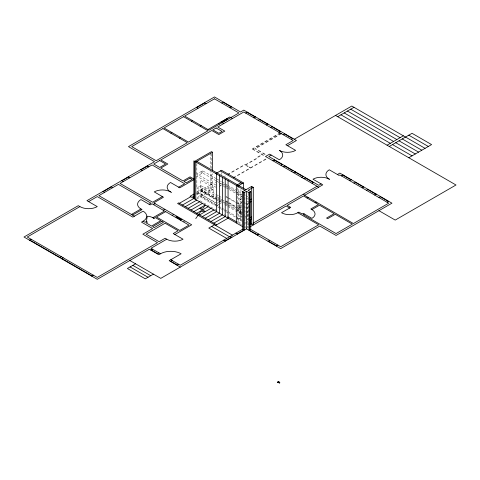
<?xml version="1.0" encoding="UTF-8"?>
<svg xmlns="http://www.w3.org/2000/svg" width="480" height="480" viewBox="0 0 480 480"><rect width="100%" height="100%" fill="white"/><g stroke="black" fill="none" stroke-linecap="round" stroke-linejoin="round"><path stroke-width="0.36" stroke-dasharray="2.4 1.8" d="M216.126 178.578L202.554 170.742L196.854 174.03L216.288 185.25M216.126 180.768L202.554 172.938L196.854 176.226L216.288 187.446M196.854 163.584L196.854 187.986L200.922 185.634L215.82 194.232M216.288 205.116L196.854 193.896L196.854 191.736L202.554 188.448L216.126 196.278M196.542 192.546L206.892 186.564L212.592 189.858L212.592 173.634M224.262 176.538L225.348 175.914M207.438 186.882L208.524 186.252M210.696 184.998L212.862 183.744M215.034 182.49L216.12 181.866M196.854 193.896L202.554 190.602L216.156 198.456M196.608 194.388L207.438 188.13L210.42 189.858L210.42 171.426M219.24 184.296L221.55 182.964M197.046 197.58L211.506 189.228L211.506 172.272M196.854 198.942L213.678 189.228M220.188 185.472L221.274 184.842M219.24 186.486L221.55 185.154M217.518 199.236L219.84 197.892M216.936 203.328L218.682 202.32M219.258 201.984L221.55 200.664M216.936 205.488L218.526 204.57L216.582 203.448M219.126 204.222L221.55 202.824L218.958 201.324L221.55 202.824M242.304 196.2L238.776 198.234L241.776 199.968M241.716 198.732L238.776 200.43L241.776 202.158M242.85 201.486L238.776 203.838L238.776 187.038M241.776 209.604L238.776 207.87L238.776 204.462L241.686 202.788M247.236 201.66L248.502 200.928M238.776 207.87L241.686 206.196M241.776 213.636L238.776 211.908L238.776 208.5L241.686 206.82M247.236 203.85L248.502 203.118M238.776 211.908L241.686 210.228M247.134 207.318L248.298 206.646M237.084 218.094L242.304 221.112L238.776 223.146L238.776 212.532L241.686 210.852M247.134 207.942L248.298 207.276M241.716 214.242L238.776 215.94L241.776 217.668M247.134 211.35L248.298 210.678M247.134 211.98L248.298 211.308M242.304 216.09L238.776 218.124L241.776 219.852M247.134 215.388L248.298 214.716M247.134 216.012L248.298 215.34M247.236 219.36L248.502 218.628M247.146 221.598L248.322 220.92M247.146 226.62L248.322 225.942M247.056 227.61L248.142 227.928L248.142 193.272M216.768 178.95L221.292 181.56M221.94 181.938L224.526 183.426M225.174 183.804L227.112 184.92M227.754 185.292L241.974 193.5M245.85 195.738L248.436 197.232M223.476 184.074L225.402 185.19M226.044 185.556L228.612 187.044M229.26 187.416L236.322 191.496M236.97 191.862L243.39 195.576M216.768 181.146L221.292 183.756M221.94 184.128L224.526 185.622M225.174 185.994L227.112 187.116M227.754 187.488L241.974 195.696M245.85 197.934L248.436 199.428M223.476 186.27L225.402 187.38M226.044 187.752L228.612 189.234M229.26 189.606L236.322 193.686M236.97 194.058L243.39 197.766M245.844 203.22L248.244 204.6M245.844 203.844L248.244 205.23M245.844 207.252L248.244 208.638M226.116 196.488L228.66 197.958M229.296 198.324L236.28 202.356M236.916 202.722L241.776 205.566M245.844 207.876L248.244 209.262M225.888 196.83L227.142 197.55M227.772 197.91L235.29 202.254M235.914 202.614L239.052 204.426L239.052 208.422L237.168 207.336M238.776 204.462L241.776 206.196M245.844 211.284L248.244 212.67M216.468 194.604L218.412 195.726M219.06 196.098L221.004 197.22L221.004 200.976M245.844 211.914L248.244 213.294M225.888 200.82L228.396 202.272M229.02 202.632L236.544 206.976M238.776 208.5L241.776 210.228M226.116 201.426L228.66 202.89M229.296 203.256L236.28 207.294M236.916 207.66L239.46 209.124L239.46 204.192M216.768 196.656L221.292 199.266M221.94 199.638L224.526 201.132M225.174 201.504L227.112 202.626M227.754 202.998L241.974 211.206M245.85 213.444L248.436 214.938M223.476 201.78L225.402 202.89M226.044 203.262L228.612 204.744M229.26 205.116L236.322 209.196M236.97 209.568L243.39 213.276M217.116 198.738L200.244 188.994L200.244 180.066L213.54 187.74L213.54 196.668M217.764 199.11L219.708 200.232M220.044 200.7L221.34 201.45M246.102 215.772L248.574 217.2M196.854 187.986L216.288 199.194M238.776 212.532L241.776 214.26M201.468 191.232L215.718 199.458L201.468 191.208M245.016 216.402L246.87 217.47M244.704 217.47L246.504 218.508M247.098 218.856L248.298 219.546M196.854 191.736L216.288 202.956M198.444 192.978L215.934 203.076M215.688 204.486L201.468 196.278L201.468 189.072M216.33 204.858L218.268 205.98M218.916 206.352L221.502 207.846M222.15 208.218L224.088 209.34M224.73 209.712L227.316 211.206M227.964 211.578L235.074 215.682M235.716 216.054L241.536 219.414M246.06 222.024L248.646 223.518M200.382 196.908L217.122 206.574M217.77 206.946L219.702 208.056M220.344 208.428L225.498 211.404M226.14 211.776L228.714 213.264M229.356 213.636L236.442 217.722M244.704 222.492L246.504 223.53M247.098 223.878L248.298 224.568M200.094 200.814L216.936 210.534M223.98 214.602L227.178 216.45M239.376 223.494L241.776 224.88M244.77 226.608L245.97 227.298M223.272 202.566L224.544 203.304M225.18 203.67L227.088 204.774M227.724 205.14L235.356 209.562M235.992 209.928L241.722 213.24M224.73 204.666L227.274 206.136M227.91 206.508L234.906 210.552M235.548 210.924L241.908 214.602M244.884 193.272L244.884 227.928M240.948 189.36L240.948 220.326L237.42 222.366L237.42 186.978M221.55 172.512L221.55 174.75M211.506 153.84L211.506 168.588M210.42 152.994L210.42 167.736M202.554 170.742L202.554 172.938M202.554 188.448L202.554 190.602M201.468 171.366L201.468 173.562M200.922 185.634L200.922 189.384M218.31 200.952L216.366 199.83L218.31 200.952"/><path stroke-width="0.72" d="M287.49 145.674L296.442 140.508L243.798 110.112L240.54 111.99L214.494 96.954L128.472 146.616L154.524 161.658L86.952 200.664L97.266 206.622A12.282 7.092 0 0 1 79.902 206.622L27.258 237.012L97.266 277.434L157.506 242.652L142.854 234.192L152.622 228.552L141.498 222.126L143.124 221.19L145.026 222.288L146.382 221.502L147.294 216.21A9.21 5.316 0 0 1 152.892 217.74L153.978 218.37M279.192 382.446L279.252 382.35A0.768 0.444 0 0 0 278.268 381.834L277.818 382.05M195.75 218.58L200.556 211.746L204.978 211.302L199.56 208.344L203.172 208.02L205.254 205.056L193.872 211.632M279.186 382.458L278.742 382.674A0.768 0.444 0 0 1 277.752 382.164L278.472 381.87A0.672 0.39 0 0 1 279.162 382.338L278.538 382.644A0.672 0.39 0 0 1 277.848 382.176M196.584 107.604L204.726 102.906M221.82 103.062L223.446 102.12M170.802 133.14L171.888 132.516M191.43 121.236L192.51 120.612M229.962 107.76L231.588 106.824M179.49 138.156L180.57 137.532M200.112 126.252L201.198 125.622M207.978 129.54L229.686 117.006L232.404 118.572M218.556 123.588L219.372 124.062M221.142 122.1L227.052 118.686L227.868 119.154L221.952 122.568M103.236 191.58L111.378 186.882M121.962 180.768L128.472 177.012M140.952 169.8L147.468 166.044M88.584 201.606L97.266 196.59L132.816 217.116L143.124 211.164A12.282 7.092 0 0 1 143.124 221.19M245.7 113.088L247.326 112.152M29.562 240.222L31.188 239.286M253.842 117.792L255.468 116.85M258.18 120.294L259.812 119.358M212.592 170.688L212.592 152.256L195.768 161.97L195.768 199.572M266.322 124.998L267.948 124.056M270.666 127.5L272.292 126.564M131.46 214.452L140.952 208.968L142.038 209.598L132.54 215.076M149.094 204.27L150.996 203.172L118.434 184.374L98.892 195.654L134.442 216.174M162.39 196.59L152.622 202.23L120.06 183.432L152.082 164.946L184.644 183.744L178.674 187.194M59.682 257.616L61.314 256.674M153.438 204.582L155.064 203.64M278.802 132.204L280.434 131.262M61.584 258.708L63.21 257.772M254.112 148.026L252.48 148.968L254.652 150.222M256.284 146.772L258.45 145.518M260.622 144.264L262.794 143.01M264.966 141.762L267.138 140.508M269.304 139.254L271.476 138M273.648 136.746L275.82 135.492M277.992 134.238L280.158 132.984M257.364 147.402L259.536 146.148M261.708 144.894L263.88 143.64M266.052 142.386L268.224 141.132M270.39 139.878L272.562 138.624M274.734 137.37L276.906 136.122M279.078 134.868L281.244 133.614M215.85 173.562L221.55 170.274L243.39 182.886L243.39 188.106M283.146 134.712L284.772 133.77M163.206 210.222L164.832 209.28M152.892 217.74L164.562 211.008L152.082 203.802L150.18 204.894L140.952 199.572A11.514 6.648 0 0 0 140.952 208.968M193.95 194.04L190.068 196.278L242.442 226.518M228.06 174.348L229.686 173.406M231.858 172.152L234.03 170.898M236.202 169.644L238.374 168.39M240.54 167.142L242.712 165.888M257.91 157.11L260.082 155.862M247.596 163.692L245.43 164.946L244.884 164.634M249.768 162.438L251.94 161.184M254.112 159.93L256.284 158.682M179.418 203.286L190.812 196.71M153.708 218.526L155.334 217.584L160.764 220.716L151.536 226.044L146.112 222.912L147.468 222.126L146.382 221.502M291.288 139.41L292.914 138.468M194.058 195.858L192.786 196.59L193.98 197.28M294.27 139.254L351.798 106.038L425.064 148.338M182.472 205.05L193.872 198.474L193.872 160.872L244.884 190.326M271.206 155.076L268.764 156.486L318.696 185.31L321.138 183.9M337.686 116.694L353.97 107.292M233.76 177.636L235.386 176.694M237.558 175.44L239.73 174.192M241.902 172.938L244.068 171.684M246.24 170.43L248.412 169.176M252.756 166.668L250.584 167.922L249.282 167.172M254.922 165.414L257.094 164.16M259.266 162.912L261.438 161.658M263.61 160.404L265.776 159.15M185.322 206.7L196.716 200.118M172.158 215.394L173.79 214.452M188.172 208.344L199.566 201.762M272.97 160.794L274.596 159.852M191.022 209.988L202.416 203.406M240.948 182.724L236.334 185.388L236.334 222.99M243.39 182.886L238.776 185.544L238.776 187.038M180.3 220.092L181.932 219.15M196.716 213.276L208.116 206.7M281.112 165.492L282.738 164.556M91.704 276.102L93.33 275.16M199.566 214.92L210.966 208.344M283.284 166.746L284.91 165.81M170.802 259.728L180.3 265.212L242.442 229.338L242.442 191.736L251.67 186.408L253.296 187.35L253.296 224.946L251.67 224.01L250.584 224.634L250.584 219.612L251.67 218.988M202.416 216.57L213.816 209.988M242.442 191.736L244.068 192.678L246.51 191.268L249.072 192.744L250.704 191.802L250.704 229.404L280.704 246.726L318.696 224.79L297.798 212.73A11.514 6.648 0 0 1 281.52 212.73L290.742 207.402L287.214 205.368L303.498 195.966L318.42 204.582L310.824 208.968L311.91 209.598L319.506 205.212L334.158 213.666L326.562 218.058L327.648 218.682L335.244 214.296L352.344 224.166L336.06 233.568L303.228 214.608L304.314 213.984M253.296 187.35L248.142 190.326L250.704 191.802M166.734 239.208L165.108 238.266L159.138 241.71L146.112 234.192L165.108 223.224L178.128 230.748L173.244 233.568L183.018 239.208A11.514 6.648 0 0 1 166.734 239.208L150.996 248.292L160.494 253.776A14.58 8.418 0 0 1 181.116 253.776L169.176 260.67L180.3 267.09M174.876 234.504L191.7 224.79L153.708 202.86L163.476 197.22L154.254 191.892A11.514 6.648 0 0 1 170.532 191.892L171.618 192.522M205.266 218.214L216.666 211.632L216.666 174.03M150.858 250.092L152.49 249.156M291.42 171.45L293.052 170.508M208.116 219.858L219.51 213.276L219.51 175.674M135.528 263.802L127.386 268.5L145.296 278.844L153.438 274.14M293.592 172.698L295.224 171.762M210.966 221.502L222.36 214.92L222.36 177.324M250.404 199.83L251.67 199.098M157.374 253.854L159 252.912M160.494 253.776L158.862 254.718L149.364 249.234L97.266 279.312L24 237.012L78.27 205.68L79.902 206.622M213.816 223.146L225.21 216.57L225.21 178.968M250.404 202.026L251.67 201.294M214.494 224.79L208.794 228.084L226.704 238.422M215.58 225.42L228.06 218.214L228.06 180.612M301.734 177.402L303.36 176.46M303.906 178.656L305.532 177.714M170.532 261.45L172.158 260.514M250.404 217.536L251.67 216.804M312.048 183.354L313.674 182.412M177.048 265.212L178.674 264.27M387.078 145.206L403.356 135.804M252.96 223.266L317.064 186.252M337.416 174.504L339.858 173.094L391.962 203.172L336.06 235.446L319.776 226.044L280.704 248.604L246.51 228.864L160.764 278.37L129.828 260.514M225.078 240.93L231.588 237.168M237.288 233.88L243.798 230.118L243.798 192.516M250.074 226.812L286.128 205.992L289.656 208.032M389.244 146.46L412.038 133.302L431.58 144.582L408.786 157.74M341.49 175.914L343.116 174.972M250.704 229.404L249.072 230.346L249.072 192.744M307.026 198L308.112 197.376M349.626 180.612L351.258 179.67M257.214 235.044L258.84 234.102M297.798 212.73L298.884 212.1L302.142 213.984L303.228 213.354L311.91 218.37A10.746 6.204 0 0 0 311.91 209.598M315.168 202.704L316.254 202.074M353.97 183.12L355.596 182.178M268.068 241.308L269.694 240.372M362.112 187.818L363.738 186.882M366.45 190.326L368.082 189.384M276.21 246.012L277.836 245.07M374.592 195.024L376.224 194.088M378.936 197.532L380.562 196.59M387.078 202.23L388.704 201.294M408.786 135.18L428.322 146.46M350.712 109.17L400.098 137.688M402.27 138.942L421.812 150.222M347.46 111.054L396.846 139.566M399.018 140.82L418.554 152.1M344.202 112.932L393.588 141.444M395.76 142.698L415.296 153.978M340.944 114.81L390.33 143.328M392.502 144.582L412.038 155.862M335.52 115.44L456 184.998L395.214 220.092L378.936 210.69M247.056 112.308L255.198 117.006M259.536 119.514L267.678 124.212M272.022 126.72L280.158 131.418M284.502 133.926L292.644 138.624M223.176 102.282L231.318 106.98M342.846 175.128L350.982 179.832M355.326 182.334L363.468 187.038M367.812 189.54L375.948 194.244M380.292 196.752L388.434 201.45M204.45 102.75L206.082 103.692M329.274 179.202A11.514 6.648 0 0 1 329.274 169.8L339.048 175.44L339.858 174.972L388.704 203.172L353.43 223.536L304.584 195.342L322.764 184.842L312.996 179.202A11.514 6.648 0 0 1 329.274 179.202L329.55 179.358M196.314 107.448L197.94 108.39M221.004 122.022L223.716 123.588M255.198 148.65L256.284 149.28M258.45 150.534L260.622 151.788M262.794 153.042L264.966 154.29M274.326 160.008L282.468 164.712M284.64 165.966L292.776 170.664M294.948 171.918L303.09 176.616M305.262 177.87L313.404 182.568M256.824 151.47L258.996 152.724M261.168 153.978L263.334 155.232M318.696 187.194L265.506 156.486L269.58 154.134L279.348 159.774A11.514 6.648 0 0 0 279.348 150.378A11.514 6.648 0 0 0 295.626 150.378L285.858 144.738L293.184 140.508L243.798 111.99L217.746 127.032L224.802 131.106L218.832 134.55L211.776 130.482L160.764 159.93L167.82 164.004L160.764 168.078L183.018 180.924L190.068 176.85L194.412 179.358L179.76 187.818L170.532 182.49A11.514 6.648 0 0 0 170.532 191.892M303.228 194.244L304.854 195.18M246.51 165.57L248.004 166.434M212.592 152.256L211.506 151.626L194.682 161.34L194.682 198.942M220.464 170.898L242.304 183.51M196.854 161.34L245.97 189.696M147.198 165.888L148.824 166.824M227.82 216.822L236.142 221.622M257.484 234.888L249.342 230.19L249.342 192.588M268.338 241.152L276.48 245.856M140.682 169.644L142.314 170.586M242.442 229.338L244.068 230.274L244.068 192.678M235.932 233.094L237.558 234.036M216.666 224.79L178.674 202.86L177.588 203.484L232.404 235.134M128.202 176.85L129.828 177.792M230.232 236.388L231.858 237.324M211.644 226.44L229.554 236.778M121.686 180.612L123.318 181.554M223.716 240.144L225.348 241.086M181.542 219.63L176.292 216.6L175.884 216.84L181.134 219.87M184.254 221.196L183.846 221.436M111.108 186.72L112.734 187.662M102.966 191.424L104.592 192.36M151.128 249.936L157.644 253.698M170.802 261.294L177.318 265.056M132.816 265.368L150.726 275.706M130.098 266.934L148.008 277.278M278.346 381.882L279.888 382.776L278.244 381.9M29.832 240.066L59.952 257.46M61.854 258.552L91.974 275.946M251.67 186.408L251.67 224.01M246.51 191.268L246.51 228.864M237.42 184.764L237.42 186.24M162.936 128.598L131.73 146.616L156.15 160.716L187.356 142.698L162.936 128.598M183.558 116.694L164.022 127.974L188.442 142.074L207.978 130.794L183.558 116.694M214.494 98.832L184.644 116.064L209.064 130.164L238.914 112.932L214.494 98.832M159.678 160.56L153.708 164.004L159.678 167.454L165.648 164.004L159.678 160.56M216.12 127.974L212.862 129.852L218.832 133.302L222.09 131.418L216.12 127.974M190.068 178.104L184.098 181.554L186.27 182.808L192.24 179.358L190.068 178.104M165.648 211.632L156.42 216.96L179.76 230.43L188.982 225.108L165.648 211.632M161.85 221.346L152.622 226.674L154.254 227.61L163.476 222.288L161.85 221.346M279.48 383.01L277.86 382.152L279.48 383.01"/></g></svg>
